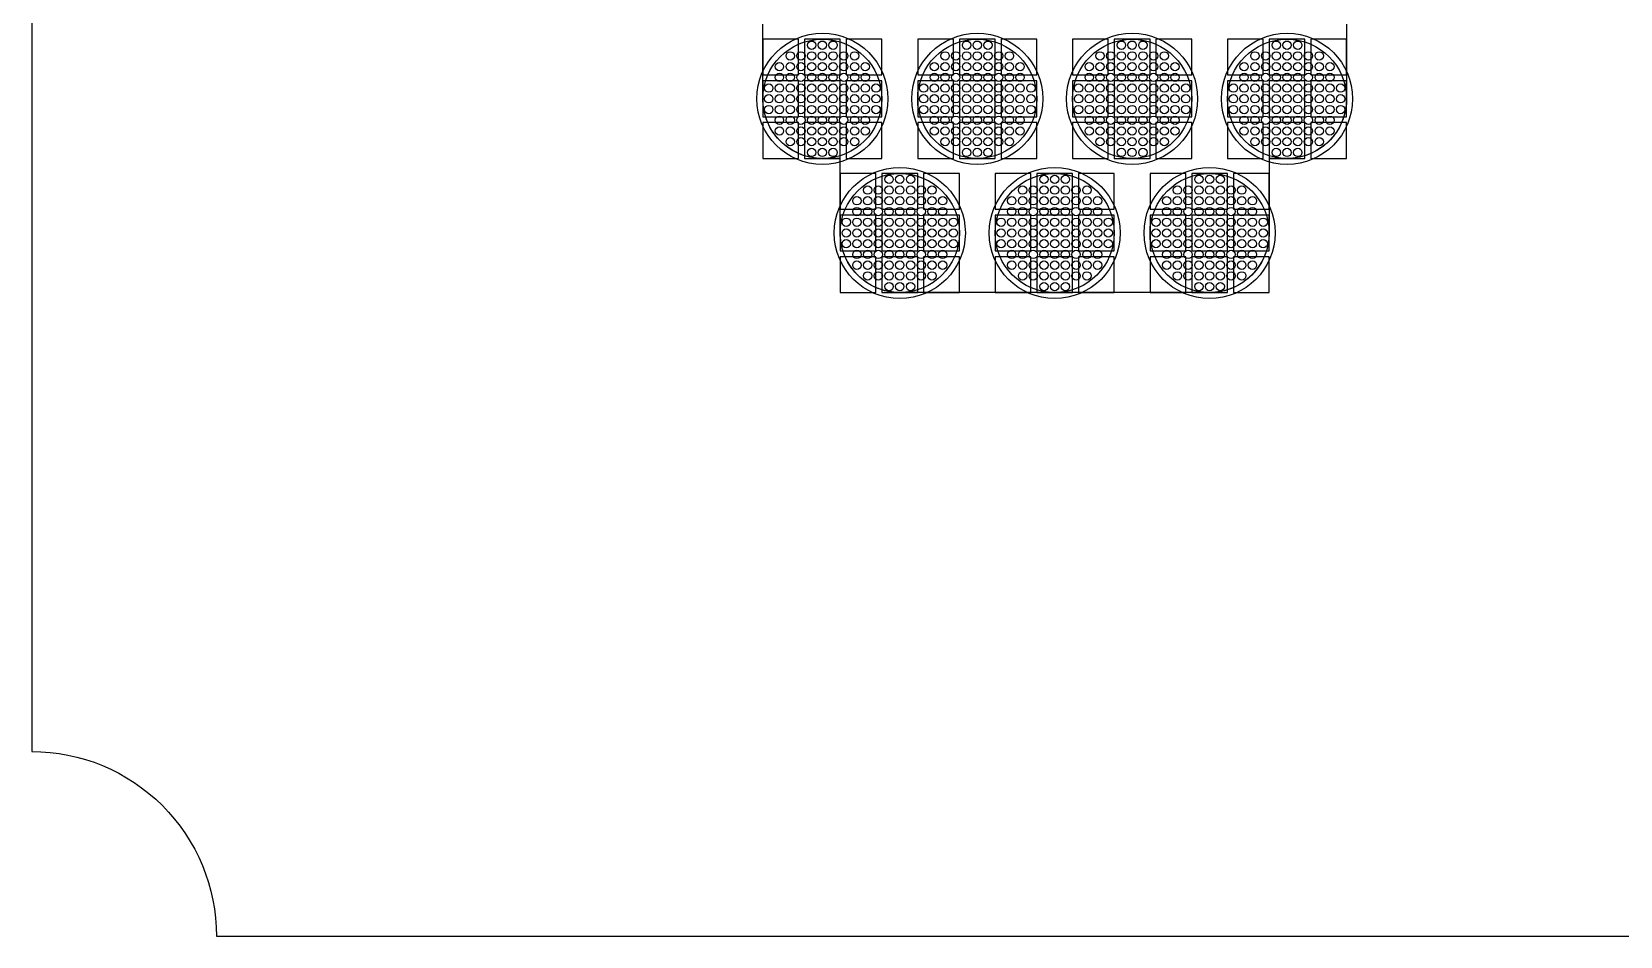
# Model space of a CAD drawing. Extents: x -49 to 54, y -38 to 38.
# Drawn here: x -49.4 to -36.07, y -38 to -30.41 of the extents above; entities that cross this region are included whole.
import ezdxf

# ---------------------------------------------------------------- set-up
doc = ezdxf.new("R2010")
doc.units = 0
for name, color, linetype in [('BACK_LAYER', 5, 'CONTINUOUS'), ('COND_LAYER_LOWER_ELECTRODE', 6, 'CONTINUOUS'), ('CONDUCTIVE_LAYER_BACK_LAYER', 2, 'CONTINUOUS'), ('EMITTER', 3, 'CONTINUOUS'), ('LOWER_ELECTRODE', 1, 'CONTINUOUS'), ('OUTLINE', 7, 'CONTINUOUS')]:
    doc.layers.add(name, color=color, linetype=linetype)

msp = doc.modelspace()

# ---------------------------------------------------------------- linework, layer by layer
at = {"layer": 'BACK_LAYER'}
for points in [[(-43.264, -30.773), (-42.964, -30.773), (-42.964, -30.473), (-43.264, -30.473)], [(-42.914, -30.773), (-42.614, -30.773), (-42.614, -30.473), (-42.914, -30.473)], [(-42.564, -30.773), (-42.264, -30.773), (-42.264, -30.473), (-42.564, -30.473)], [(-41.964, -30.773), (-41.664, -30.773), (-41.664, -30.473), (-41.964, -30.473)], [(-41.614, -30.773), (-41.314, -30.773), (-41.314, -30.473), (-41.614, -30.473)], [(-41.264, -30.773), (-40.964, -30.773), (-40.964, -30.473), (-41.264, -30.473)], [(-40.664, -30.773), (-40.364, -30.773), (-40.364, -30.473), (-40.664, -30.473)], [(-40.314, -30.773), (-40.014, -30.773), (-40.014, -30.473), (-40.314, -30.473)], [(-39.964, -30.773), (-39.664, -30.773), (-39.664, -30.473), (-39.964, -30.473)], [(-39.364, -30.773), (-39.064, -30.773), (-39.064, -30.473), (-39.364, -30.473)], [(-39.014, -30.773), (-38.714, -30.773), (-38.714, -30.473), (-39.014, -30.473)], [(-38.664, -30.773), (-38.364, -30.773), (-38.364, -30.473), (-38.664, -30.473)], [(-43.264, -31.123), (-42.964, -31.123), (-42.964, -30.823), (-43.264, -30.823)], [(-42.914, -31.123), (-42.614, -31.123), (-42.614, -30.823), (-42.914, -30.823)], [(-42.564, -31.123), (-42.264, -31.123), (-42.264, -30.823), (-42.564, -30.823)], [(-41.964, -31.123), (-41.664, -31.123), (-41.664, -30.823), (-41.964, -30.823)], [(-41.614, -31.123), (-41.314, -31.123), (-41.314, -30.823), (-41.614, -30.823)], [(-41.264, -31.123), (-40.964, -31.123), (-40.964, -30.823), (-41.264, -30.823)], [(-40.664, -31.123), (-40.364, -31.123), (-40.364, -30.823), (-40.664, -30.823)], [(-40.314, -31.123), (-40.014, -31.123), (-40.014, -30.823), (-40.314, -30.823)], [(-39.964, -31.123), (-39.664, -31.123), (-39.664, -30.823), (-39.964, -30.823)], [(-39.364, -31.123), (-39.064, -31.123), (-39.064, -30.823), (-39.364, -30.823)], [(-39.014, -31.123), (-38.714, -31.123), (-38.714, -30.823), (-39.014, -30.823)], [(-38.664, -31.123), (-38.364, -31.123), (-38.364, -30.823), (-38.664, -30.823)], [(-43.264, -31.473), (-42.964, -31.473), (-42.964, -31.173), (-43.264, -31.173)], [(-42.914, -31.473), (-42.614, -31.473), (-42.614, -31.173), (-42.914, -31.173)], [(-42.564, -31.473), (-42.264, -31.473), (-42.264, -31.173), (-42.564, -31.173)], [(-41.964, -31.473), (-41.664, -31.473), (-41.664, -31.173), (-41.964, -31.173)], [(-41.614, -31.473), (-41.314, -31.473), (-41.314, -31.173), (-41.614, -31.173)], [(-41.264, -31.473), (-40.964, -31.473), (-40.964, -31.173), (-41.264, -31.173)], [(-40.664, -31.473), (-40.364, -31.473), (-40.364, -31.173), (-40.664, -31.173)], [(-40.314, -31.473), (-40.014, -31.473), (-40.014, -31.173), (-40.314, -31.173)], [(-39.964, -31.473), (-39.664, -31.473), (-39.664, -31.173), (-39.964, -31.173)], [(-39.364, -31.473), (-39.064, -31.473), (-39.064, -31.173), (-39.364, -31.173)], [(-39.014, -31.473), (-38.714, -31.473), (-38.714, -31.173), (-39.014, -31.173)], [(-38.664, -31.473), (-38.364, -31.473), (-38.364, -31.173), (-38.664, -31.173)], [(-42.614, -31.899), (-42.314, -31.899), (-42.314, -31.599), (-42.614, -31.599)], [(-42.264, -31.899), (-41.964, -31.899), (-41.964, -31.599), (-42.264, -31.599)], [(-41.914, -31.899), (-41.614, -31.899), (-41.614, -31.599), (-41.914, -31.599)], [(-41.314, -31.899), (-41.014, -31.899), (-41.014, -31.599), (-41.314, -31.599)], [(-40.964, -31.899), (-40.664, -31.899), (-40.664, -31.599), (-40.964, -31.599)], [(-40.614, -31.899), (-40.314, -31.899), (-40.314, -31.599), (-40.614, -31.599)], [(-40.014, -31.899), (-39.714, -31.899), (-39.714, -31.599), (-40.014, -31.599)], [(-39.664, -31.899), (-39.364, -31.899), (-39.364, -31.599), (-39.664, -31.599)], [(-39.314, -31.899), (-39.014, -31.899), (-39.014, -31.599), (-39.314, -31.599)], [(-42.614, -32.249), (-42.314, -32.249), (-42.314, -31.949), (-42.614, -31.949)], [(-42.264, -32.249), (-41.964, -32.249), (-41.964, -31.949), (-42.264, -31.949)], [(-41.914, -32.249), (-41.614, -32.249), (-41.614, -31.949), (-41.914, -31.949)], [(-41.314, -32.249), (-41.014, -32.249), (-41.014, -31.949), (-41.314, -31.949)], [(-40.964, -32.249), (-40.664, -32.249), (-40.664, -31.949), (-40.964, -31.949)], [(-40.614, -32.249), (-40.314, -32.249), (-40.314, -31.949), (-40.614, -31.949)], [(-40.014, -32.249), (-39.714, -32.249), (-39.714, -31.949), (-40.014, -31.949)], [(-39.664, -32.249), (-39.364, -32.249), (-39.364, -31.949), (-39.664, -31.949)], [(-39.314, -32.249), (-39.014, -32.249), (-39.014, -31.949), (-39.314, -31.949)], [(-42.614, -32.599), (-42.314, -32.599), (-42.314, -32.299), (-42.614, -32.299)], [(-42.264, -32.599), (-41.964, -32.599), (-41.964, -32.299), (-42.264, -32.299)], [(-41.914, -32.599), (-41.614, -32.599), (-41.614, -32.299), (-41.914, -32.299)], [(-41.314, -32.599), (-41.014, -32.599), (-41.014, -32.299), (-41.314, -32.299)], [(-40.964, -32.599), (-40.664, -32.599), (-40.664, -32.299), (-40.964, -32.299)], [(-40.614, -32.599), (-40.314, -32.599), (-40.314, -32.299), (-40.614, -32.299)], [(-40.014, -32.599), (-39.714, -32.599), (-39.714, -32.299), (-40.014, -32.299)], [(-39.664, -32.599), (-39.364, -32.599), (-39.364, -32.299), (-39.664, -32.299)], [(-39.314, -32.599), (-39.014, -32.599), (-39.014, -32.299), (-39.314, -32.299)]]:
    msp.add_lwpolyline(points, close=True, dxfattribs=at)
at = {"layer": 'COND_LAYER_LOWER_ELECTRODE'}
for centre in [(-42.764, -30.973), (-41.464, -30.973), (-40.164, -30.973), (-38.864, -30.973), (-42.114, -32.099), (-40.814, -32.099), (-39.514, -32.099)]:
    msp.add_circle(centre, 0.55, dxfattribs=at)
at = {"layer": 'CONDUCTIVE_LAYER_BACK_LAYER'}
msp.add_lwpolyline([(-38.364, -30.348), (-38.364, -30.973), (-38.364, -30.993), (-38.366, -31.013), (-38.367, -31.033), (-38.37, -31.053), (-38.374, -31.072), (-38.378, -31.092), (-38.383, -31.111), (-38.389, -31.13), (-38.396, -31.149), (-38.403, -31.167), (-38.411, -31.185), (-38.42, -31.203), (-38.429, -31.221), (-38.439, -31.238), (-38.45, -31.254), (-38.462, -31.271), (-38.474, -31.286), (-38.487, -31.302), (-38.5, -31.316), (-38.514, -31.331), (-38.528, -31.344), (-38.543, -31.357), (-38.559, -31.37), (-38.575, -31.381), (-38.591, -31.393), (-38.608, -31.403), (-38.626, -31.413), (-38.643, -31.422), (-38.661, -31.431), (-38.68, -31.438), (-38.698, -31.445), (-38.717, -31.451), (-38.736, -31.457), (-38.755, -31.462), (-38.775, -31.466), (-38.795, -31.469), (-38.814, -31.471), (-38.834, -31.473), (-38.854, -31.473), (-39.014, -31.473), (-39.014, -32.099), (-39.014, -32.119), (-39.016, -32.139), (-39.017, -32.159), (-39.02, -32.179), (-39.024, -32.198), (-39.028, -32.217), (-39.033, -32.237), (-39.039, -32.256), (-39.046, -32.274), (-39.053, -32.293), (-39.061, -32.311), (-39.07, -32.329), (-39.079, -32.346), (-39.089, -32.364), (-39.1, -32.38), (-39.112, -32.396), (-39.124, -32.412), (-39.137, -32.427), (-39.15, -32.442), (-39.164, -32.456), (-39.178, -32.47), (-39.193, -32.483), (-39.209, -32.495), (-39.225, -32.507), (-39.241, -32.518), (-39.258, -32.529), (-39.276, -32.539), (-39.293, -32.548), (-39.311, -32.556), (-39.33, -32.564), (-39.348, -32.571), (-39.367, -32.577), (-39.386, -32.583), (-39.405, -32.587), (-39.425, -32.591), (-39.445, -32.594), (-39.464, -32.597), (-39.484, -32.598), (-39.504, -32.599), (-42.124, -32.599), (-42.144, -32.598), (-42.164, -32.597), (-42.183, -32.594), (-42.203, -32.591), (-42.222, -32.587), (-42.242, -32.583), (-42.261, -32.577), (-42.28, -32.571), (-42.298, -32.564), (-42.317, -32.556), (-42.335, -32.548), (-42.352, -32.539), (-42.37, -32.529), (-42.387, -32.518), (-42.403, -32.507), (-42.419, -32.495), (-42.434, -32.483), (-42.449, -32.47), (-42.464, -32.456), (-42.478, -32.442), (-42.491, -32.427), (-42.504, -32.412), (-42.516, -32.396), (-42.528, -32.38), (-42.538, -32.364), (-42.549, -32.346), (-42.558, -32.329), (-42.567, -32.311), (-42.575, -32.293), (-42.582, -32.274), (-42.589, -32.256), (-42.595, -32.237), (-42.6, -32.217), (-42.604, -32.198), (-42.608, -32.179), (-42.61, -32.159), (-42.612, -32.139), (-42.614, -32.119), (-42.614, -32.099), (-42.614, -31.473), (-42.774, -31.473), (-42.794, -31.473), (-42.814, -31.471), (-42.833, -31.469), (-42.853, -31.466), (-42.872, -31.462), (-42.892, -31.457), (-42.911, -31.451), (-42.93, -31.445), (-42.948, -31.438), (-42.967, -31.431), (-42.985, -31.422), (-43.002, -31.413), (-43.02, -31.403), (-43.037, -31.393), (-43.053, -31.381), (-43.069, -31.37), (-43.084, -31.357), (-43.099, -31.344), (-43.114, -31.331), (-43.128, -31.316), (-43.141, -31.302), (-43.154, -31.286), (-43.166, -31.271), (-43.178, -31.254), (-43.188, -31.238), (-43.199, -31.221), (-43.208, -31.203), (-43.217, -31.185), (-43.225, -31.167), (-43.232, -31.149), (-43.239, -31.13), (-43.245, -31.111), (-43.25, -31.092), (-43.254, -31.072), (-43.258, -31.053), (-43.26, -31.033), (-43.262, -31.013), (-43.264, -30.993), (-43.264, -30.973), (-43.264, -30.348)], dxfattribs=at)
at = {"layer": 'EMITTER'}
for centre in [(-42.764, -30.973), (-41.464, -30.973), (-40.164, -30.973), (-38.864, -30.973), (-42.114, -32.099), (-40.814, -32.099), (-39.514, -32.099)]:
    msp.add_circle(centre, 0.5, dxfattribs=at)
at = {"layer": 'LOWER_ELECTRODE'}
for centre in [(-42.854, -30.523), (-42.764, -30.523), (-42.674, -30.523), (-41.554, -30.523), (-41.464, -30.523), (-41.374, -30.523), (-40.254, -30.523), (-40.164, -30.523), (-40.074, -30.523), (-38.954, -30.523), (-38.864, -30.523), (-38.774, -30.523), (-43.034, -30.613), (-42.944, -30.613), (-42.854, -30.613), (-42.764, -30.613), (-42.674, -30.613), (-42.584, -30.613), (-42.494, -30.613), (-41.734, -30.613), (-41.644, -30.613), (-41.554, -30.613), (-41.464, -30.613), (-41.374, -30.613), (-41.284, -30.613), (-41.194, -30.613), (-40.434, -30.613), (-40.344, -30.613), (-40.254, -30.613), (-40.164, -30.613), (-40.074, -30.613), (-39.984, -30.613), (-39.894, -30.613), (-39.134, -30.613), (-39.044, -30.613), (-38.954, -30.613), (-38.864, -30.613), (-38.774, -30.613), (-38.684, -30.613), (-38.594, -30.613), (-43.124, -30.703), (-43.124, -30.793), (-43.034, -30.703), (-43.034, -30.793), (-42.944, -30.703), (-42.944, -30.793), (-42.854, -30.703), (-42.854, -30.793), (-42.764, -30.703), (-42.764, -30.793), (-42.674, -30.703), (-42.674, -30.793), (-42.584, -30.703), (-42.584, -30.793), (-42.494, -30.703), (-42.494, -30.793), (-42.404, -30.703), (-42.404, -30.793), (-41.824, -30.703), (-41.824, -30.793), (-41.734, -30.703), (-41.734, -30.793), (-41.644, -30.703), (-41.644, -30.793), (-41.554, -30.703), (-41.554, -30.793), (-41.464, -30.703), (-41.464, -30.793), (-41.374, -30.703), (-41.374, -30.793), (-41.284, -30.703), (-41.284, -30.793), (-41.194, -30.703), (-41.194, -30.793), (-41.104, -30.703), (-41.104, -30.793), (-40.524, -30.703), (-40.524, -30.793), (-40.434, -30.703), (-40.434, -30.793), (-40.344, -30.703), (-40.344, -30.793), (-40.254, -30.703), (-40.254, -30.793), (-40.164, -30.703), (-40.164, -30.793), (-40.074, -30.703), (-40.074, -30.793), (-39.984, -30.703), (-39.984, -30.793), (-39.894, -30.703), (-39.894, -30.793), (-39.804, -30.703), (-39.804, -30.793), (-39.224, -30.703), (-39.224, -30.793), (-39.134, -30.703), (-39.134, -30.793), (-39.044, -30.703), (-39.044, -30.793), (-38.954, -30.703), (-38.954, -30.793), (-38.864, -30.703), (-38.864, -30.793), (-38.774, -30.703), (-38.774, -30.793), (-38.684, -30.703), (-38.684, -30.793), (-38.594, -30.703), (-38.594, -30.793), (-38.504, -30.703), (-38.504, -30.793), (-43.214, -30.883), (-43.124, -30.883), (-43.034, -30.883), (-42.944, -30.883), (-42.854, -30.883), (-42.764, -30.883), (-42.674, -30.883), (-42.584, -30.883), (-42.494, -30.883), (-42.404, -30.883), (-42.314, -30.883), (-41.914, -30.883), (-41.824, -30.883), (-41.734, -30.883), (-41.644, -30.883), (-41.554, -30.883), (-41.464, -30.883), (-41.374, -30.883), (-41.284, -30.883), (-41.194, -30.883), (-41.104, -30.883), (-41.014, -30.883), (-40.614, -30.883), (-40.524, -30.883), (-40.434, -30.883), (-40.344, -30.883), (-40.254, -30.883), (-40.164, -30.883), (-40.074, -30.883), (-39.984, -30.883), (-39.894, -30.883), (-39.804, -30.883), (-39.714, -30.883), (-39.314, -30.883), (-39.224, -30.883), (-39.134, -30.883), (-39.044, -30.883), (-38.954, -30.883), (-38.864, -30.883), (-38.774, -30.883), (-38.684, -30.883), (-38.594, -30.883), (-38.504, -30.883), (-38.414, -30.883), (-43.214, -30.973), (-43.214, -31.063), (-43.124, -30.973), (-43.124, -31.063), (-43.034, -30.973), (-43.034, -31.063), (-42.944, -30.973), (-42.944, -31.063), (-42.854, -30.973), (-42.854, -31.063), (-42.764, -30.973), (-42.764, -31.063), (-42.674, -30.973), (-42.674, -31.063), (-42.584, -30.973), (-42.584, -31.063), (-42.494, -30.973), (-42.494, -31.063), (-42.404, -30.973), (-42.404, -31.063), (-42.314, -30.973), (-42.314, -31.063), (-41.914, -30.973), (-41.914, -31.063), (-41.824, -30.973), (-41.824, -31.063), (-41.734, -30.973), (-41.734, -31.063), (-41.644, -30.973), (-41.644, -31.063), (-41.554, -30.973), (-41.554, -31.063), (-41.464, -30.973), (-41.464, -31.063), (-41.374, -30.973), (-41.374, -31.063), (-41.284, -30.973), (-41.284, -31.063), (-41.194, -30.973), (-41.194, -31.063), (-41.104, -30.973), (-41.104, -31.063), (-41.014, -30.973), (-41.014, -31.063), (-40.614, -30.973), (-40.614, -31.063), (-40.524, -30.973), (-40.524, -31.063), (-40.434, -30.973), (-40.434, -31.063), (-40.344, -30.973), (-40.344, -31.063), (-40.254, -30.973), (-40.254, -31.063), (-40.164, -30.973), (-40.164, -31.063), (-40.074, -30.973), (-40.074, -31.063), (-39.984, -30.973), (-39.984, -31.063), (-39.894, -30.973), (-39.894, -31.063), (-39.804, -30.973), (-39.804, -31.063), (-39.714, -30.973), (-39.714, -31.063), (-39.314, -30.973), (-39.314, -31.063), (-39.224, -30.973), (-39.224, -31.063), (-39.134, -30.973), (-39.134, -31.063), (-39.044, -30.973), (-39.044, -31.063), (-38.954, -30.973), (-38.954, -31.063), (-38.864, -30.973), (-38.864, -31.063), (-38.774, -30.973), (-38.774, -31.063), (-38.684, -30.973), (-38.684, -31.063), (-38.594, -30.973), (-38.594, -31.063), (-38.504, -30.973), (-38.504, -31.063), (-38.414, -30.973), (-38.414, -31.063), (-43.124, -31.153), (-43.034, -31.153), (-42.944, -31.153), (-42.854, -31.153), (-42.764, -31.153), (-42.674, -31.153), (-42.584, -31.153), (-42.494, -31.153), (-42.404, -31.153), (-41.824, -31.153), (-41.734, -31.153), (-41.644, -31.153), (-41.554, -31.153), (-41.464, -31.153), (-41.374, -31.153), (-41.284, -31.153), (-41.194, -31.153), (-41.104, -31.153), (-40.524, -31.153), (-40.434, -31.153), (-40.344, -31.153), (-40.254, -31.153), (-40.164, -31.153), (-40.074, -31.153), (-39.984, -31.153), (-39.894, -31.153), (-39.804, -31.153), (-39.224, -31.153), (-39.134, -31.153), (-39.044, -31.153), (-38.954, -31.153), (-38.864, -31.153), (-38.774, -31.153), (-38.684, -31.153), (-38.594, -31.153), (-38.504, -31.153), (-43.124, -31.243), (-43.034, -31.243), (-43.034, -31.333), (-42.944, -31.243), (-42.944, -31.333), (-42.854, -31.243), (-42.854, -31.333), (-42.764, -31.243), (-42.764, -31.333), (-42.674, -31.243), (-42.674, -31.333), (-42.584, -31.243), (-42.584, -31.333), (-42.494, -31.243), (-42.494, -31.333), (-42.404, -31.243), (-41.824, -31.243), (-41.734, -31.243), (-41.734, -31.333), (-41.644, -31.243), (-41.644, -31.333), (-41.554, -31.243), (-41.554, -31.333), (-41.464, -31.243), (-41.464, -31.333), (-41.374, -31.243), (-41.374, -31.333), (-41.284, -31.243), (-41.284, -31.333), (-41.194, -31.243), (-41.194, -31.333), (-41.104, -31.243), (-40.524, -31.243), (-40.434, -31.243), (-40.434, -31.333), (-40.344, -31.243), (-40.344, -31.333), (-40.254, -31.243), (-40.254, -31.333), (-40.164, -31.243), (-40.164, -31.333), (-40.074, -31.243), (-40.074, -31.333), (-39.984, -31.243), (-39.984, -31.333), (-39.894, -31.243), (-39.894, -31.333), (-39.804, -31.243), (-39.224, -31.243), (-39.134, -31.243), (-39.134, -31.333), (-39.044, -31.243), (-39.044, -31.333), (-38.954, -31.243), (-38.954, -31.333), (-38.864, -31.243), (-38.864, -31.333), (-38.774, -31.243), (-38.774, -31.333), (-38.684, -31.243), (-38.684, -31.333), (-38.594, -31.243), (-38.594, -31.333), (-38.504, -31.243), (-42.854, -31.423), (-42.764, -31.423), (-42.674, -31.423), (-41.554, -31.423), (-41.464, -31.423), (-41.374, -31.423), (-40.254, -31.423), (-40.164, -31.423), (-40.074, -31.423), (-38.954, -31.423), (-38.864, -31.423), (-38.774, -31.423), (-42.384, -31.739), (-42.294, -31.739), (-42.204, -31.649), (-42.204, -31.739), (-42.114, -31.649), (-42.114, -31.739), (-42.024, -31.649), (-42.024, -31.739), (-41.934, -31.739), (-41.844, -31.739), (-41.084, -31.739), (-40.994, -31.739), (-40.904, -31.649), (-40.904, -31.739), (-40.814, -31.649), (-40.814, -31.739), (-40.724, -31.649), (-40.724, -31.739), (-40.634, -31.739), (-40.544, -31.739), (-39.784, -31.739), (-39.694, -31.739), (-39.604, -31.649), (-39.604, -31.739), (-39.514, -31.649), (-39.514, -31.739), (-39.424, -31.649), (-39.424, -31.739), (-39.334, -31.739), (-39.244, -31.739), (-42.474, -31.829), (-42.384, -31.829), (-42.294, -31.829), (-42.204, -31.829), (-42.114, -31.829), (-42.024, -31.829), (-41.934, -31.829), (-41.844, -31.829), (-41.754, -31.829), (-41.174, -31.829), (-41.084, -31.829), (-40.994, -31.829), (-40.904, -31.829), (-40.814, -31.829), (-40.724, -31.829), (-40.634, -31.829), (-40.544, -31.829), (-40.454, -31.829), (-39.874, -31.829), (-39.784, -31.829), (-39.694, -31.829), (-39.604, -31.829), (-39.514, -31.829), (-39.424, -31.829), (-39.334, -31.829), (-39.244, -31.829), (-39.154, -31.829), (-42.564, -32.009), (-42.474, -31.919), (-42.474, -32.009), (-42.384, -31.919), (-42.384, -32.009), (-42.294, -31.919), (-42.294, -32.009), (-42.204, -31.919), (-42.204, -32.009), (-42.114, -31.919), (-42.114, -32.009), (-42.024, -31.919), (-42.024, -32.009), (-41.934, -31.919), (-41.934, -32.009), (-41.844, -31.919), (-41.844, -32.009), (-41.754, -31.919), (-41.754, -32.009), (-41.664, -32.009), (-41.264, -32.009), (-41.174, -31.919), (-41.174, -32.009), (-41.084, -31.919), (-41.084, -32.009), (-40.994, -31.919), (-40.994, -32.009), (-40.904, -31.919), (-40.904, -32.009), (-40.814, -31.919), (-40.814, -32.009), (-40.724, -31.919), (-40.724, -32.009), (-40.634, -31.919), (-40.634, -32.009), (-40.544, -31.919), (-40.544, -32.009), (-40.454, -31.919), (-40.454, -32.009), (-40.364, -32.009), (-39.964, -32.009), (-39.874, -31.919), (-39.874, -32.009), (-39.784, -31.919), (-39.784, -32.009), (-39.694, -31.919), (-39.694, -32.009), (-39.604, -31.919), (-39.604, -32.009), (-39.514, -31.919), (-39.514, -32.009), (-39.424, -31.919), (-39.424, -32.009), (-39.334, -31.919), (-39.334, -32.009), (-39.244, -31.919), (-39.244, -32.009), (-39.154, -31.919), (-39.154, -32.009), (-39.064, -32.009), (-42.564, -32.099), (-42.474, -32.099), (-42.384, -32.099), (-42.294, -32.099), (-42.204, -32.099), (-42.114, -32.099), (-42.024, -32.099), (-41.934, -32.099), (-41.844, -32.099), (-41.754, -32.099), (-41.664, -32.099), (-41.264, -32.099), (-41.174, -32.099), (-41.084, -32.099), (-40.994, -32.099), (-40.904, -32.099), (-40.814, -32.099), (-40.724, -32.099), (-40.634, -32.099), (-40.544, -32.099), (-40.454, -32.099), (-40.364, -32.099), (-39.964, -32.099), (-39.874, -32.099), (-39.784, -32.099), (-39.694, -32.099), (-39.604, -32.099), (-39.514, -32.099), (-39.424, -32.099), (-39.334, -32.099), (-39.244, -32.099), (-39.154, -32.099), (-39.064, -32.099), (-42.564, -32.189), (-42.474, -32.189), (-42.474, -32.279), (-42.384, -32.189), (-42.384, -32.279), (-42.294, -32.189), (-42.294, -32.279), (-42.204, -32.189), (-42.204, -32.279), (-42.114, -32.189), (-42.114, -32.279), (-42.024, -32.189), (-42.024, -32.279), (-41.934, -32.189), (-41.934, -32.279), (-41.844, -32.189), (-41.844, -32.279), (-41.754, -32.189), (-41.754, -32.279), (-41.664, -32.189), (-41.264, -32.189), (-41.174, -32.189), (-41.174, -32.279), (-41.084, -32.189), (-41.084, -32.279), (-40.994, -32.189), (-40.994, -32.279), (-40.904, -32.189), (-40.904, -32.279), (-40.814, -32.189), (-40.814, -32.279), (-40.724, -32.189), (-40.724, -32.279), (-40.634, -32.189), (-40.634, -32.279), (-40.544, -32.189), (-40.544, -32.279), (-40.454, -32.189), (-40.454, -32.279), (-40.364, -32.189), (-39.964, -32.189), (-39.874, -32.189), (-39.874, -32.279), (-39.784, -32.189), (-39.784, -32.279), (-39.694, -32.189), (-39.694, -32.279), (-39.604, -32.189), (-39.604, -32.279), (-39.514, -32.189), (-39.514, -32.279), (-39.424, -32.189), (-39.424, -32.279), (-39.334, -32.189), (-39.334, -32.279), (-39.244, -32.189), (-39.244, -32.279), (-39.154, -32.189), (-39.154, -32.279), (-39.064, -32.189), (-42.474, -32.369), (-42.384, -32.369), (-42.294, -32.369), (-42.204, -32.369), (-42.114, -32.369), (-42.024, -32.369), (-41.934, -32.369), (-41.844, -32.369), (-41.754, -32.369), (-41.174, -32.369), (-41.084, -32.369), (-40.994, -32.369), (-40.904, -32.369), (-40.814, -32.369), (-40.724, -32.369), (-40.634, -32.369), (-40.544, -32.369), (-40.454, -32.369), (-39.874, -32.369), (-39.784, -32.369), (-39.694, -32.369), (-39.604, -32.369), (-39.514, -32.369), (-39.424, -32.369), (-39.334, -32.369), (-39.244, -32.369), (-39.154, -32.369), (-42.384, -32.459), (-42.294, -32.459), (-42.204, -32.459), (-42.204, -32.549), (-42.114, -32.459), (-42.114, -32.549), (-42.024, -32.459), (-42.024, -32.549), (-41.934, -32.459), (-41.844, -32.459), (-41.084, -32.459), (-40.994, -32.459), (-40.904, -32.459), (-40.904, -32.549), (-40.814, -32.459), (-40.814, -32.549), (-40.724, -32.459), (-40.724, -32.549), (-40.634, -32.459), (-40.544, -32.459), (-39.784, -32.459), (-39.694, -32.459), (-39.604, -32.459), (-39.604, -32.549), (-39.514, -32.459), (-39.514, -32.549), (-39.424, -32.459), (-39.424, -32.549), (-39.334, -32.459), (-39.244, -32.459)]:
    msp.add_circle(centre, 0.035, dxfattribs=at)
at = {"layer": 'OUTLINE'}
msp.add_lwpolyline([(-49.4, -36.45, -0.414214), (-47.85, -38), (52.85, -38, -0.414214), (54.4, -36.45), (54.4, -28), (51.4, -28), (51.4, 28), (54.4, 28), (54.4, 36.45, -0.414214), (52.85, 38), (-47.85, 38, -0.414214), (-49.4, 36.45)], format="xyb", close=True, dxfattribs=at)

doc.saveas('drawing.dxf')
